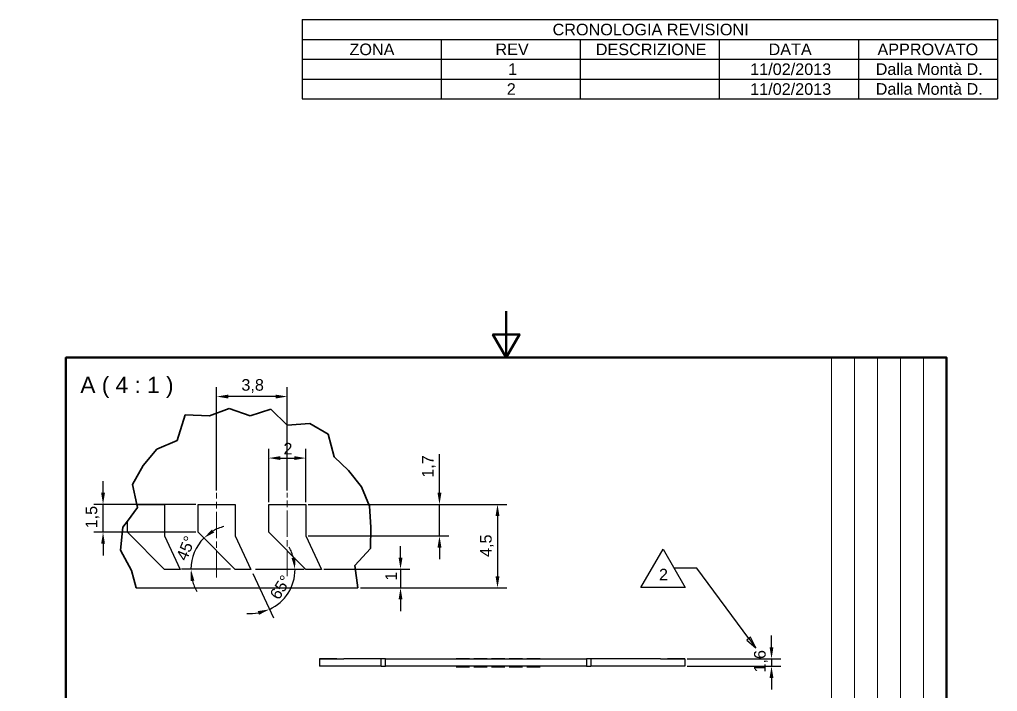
# Model space of a CAD drawing. Header units: millimetres. Extents: x 0 to 211, y 0 to 360.
# Drawn here: x 0 to 211, y 215 to 359.9 of the extents above; entities that cross this region are included whole.
import ezdxf
from ezdxf.enums import TextEntityAlignment as Align

# ---------------------------------------------------------------- set-up
doc = ezdxf.new("R2010")
doc.units = ezdxf.units.MM
doc.linetypes.add('CENTER', pattern=[50.8, 31.75, -6.35, 6.35, -6.35])
doc.linetypes.add('CHAIN', pattern=[0.3543, 0.2362, -0.0295, 0.0591, -0.0295])
doc.layers.get('0').update_dxf_attribs({"lineweight": 25})
for name, color, linetype, lineweight in [('AM_0', 7, 'Continuous', 30), ('Bordo_0', 7, 'Continuous', 50), ('Geometria schizzo(ISO)', 7, 'Continuous', 25), ('Linee di interruzione(ISO)', 7, 'Continuous', 35), ('Quote(ISO)', 7, 'Continuous', 25), ('Simboli(ISO)', 7, 'Continuous', 25), ('Spigoli tangenti visibili(ISO)', 7, 'Continuous', 25)]:
    doc.layers.add(name, color=color, linetype=linetype, lineweight=lineweight)
for name, color, linetype, lineweight, true_color in [('AM_7', 4, 'CENTER', 15, 0x00ffff), ("Linea d'asse(ISO)", 137, 'Continuous', 18, 0x408080), ('Spigoli visibili(ISO)', 176, 'Continuous', 25, 0x000080)]:
    doc.layers.add(name, color=color, linetype=linetype, lineweight=lineweight, true_color=true_color)
doc.styles.add('Corrente-BSI', font='arial.ttf')
doc.styles.add('Corrente-ISO', font='arial.ttf')
doc.styles.add('Federico-Quote', font='arial.ttf')
doc.styles.add('Gruppo1', font='arial.ttf')
doc.styles.add('Gruppo2_70', font='')
doc.styles.add('Stile testo42', font='arial.ttf')
doc.styles.add('Stile testo43', font='arial.ttf')
doc.styles.add('Stile testo75', font='arial.ttf')
doc.styles.add('Stile testo76', font='arial.ttf')
doc.styles.add('Stile testo78', font='arial.ttf')
doc.styles.add('Stile testo79', font='arial.ttf')
doc.styles.get('Gruppo2_70').set_extended_font_data('Arial', bold=True)
doc.dimstyles.new('X.XXX', dxfattribs={"dimtxt": 2.5, "dimasz": 2.5, "dimexe": 2, "dimexo": 0.5, "dimgap": 0.762, "dimtad": 1, "dimdec": 1, "dimrnd": 1e-08, "dimtxsty": 'Federico-Quote', "dimcen": 0.09, "dimdle": 10, "dimclrd": 7, "dimclre": 7, "dimclrt": 7, "dimazin": 2, "dimtfac": 1, "dimtmove": 0, "dimatfit": 3, "dimfxl": 1, "dimtolj": 1, "dimlwd": 25, "dimlwe": 25, "dimarcsym": 0})
picture_1 = doc.add_image_def('image1.bmp', size_in_pixel=(306, 183))

# ---------------------------------------------------------------- blocks, each defined once
blk = doc.blocks.new('Bordi Bordo di default')
at = {"layer": 'Bordo_0', "flags": 128}
for points in [[(105, 297), (105, 287), (102.11, 292), (107.89, 292), (105, 287)], [(10, 10), (10, 287), (200, 287), (200, 10), (10, 10)], [(0, 148.5), (10, 148.5), (5, 151.39), (5, 145.61), (10, 148.5)], [(210, 148.5), (200, 148.5), (205, 151.39), (205, 145.61), (200, 148.5)], [(105, 0), (105, 10), (102.11, 5), (107.89, 5), (105, 10)]]:
    blk.add_lwpolyline(points, dxfattribs=at)
blk = doc.blocks.new('Cartigli Italtronic')
at = {"layer": 'AM_0', "lineweight": 15}
for p, q in [((284.7, 286.16), (259.86, 286.16)), ((259.86, 57.39), (259.86, 286.16)), ((264.83, 66.12), (264.83, 286.16)), ((269.8, 66.12), (269.8, 286.16)), ((274.76, 66.12), (274.76, 286.16)), ((279.73, 66.12), (279.73, 286.16)), ((284.7, 286.16), (284.7, 9.16)), ((94.7, 66.12), (94.7, 81.71)), ((94.7, 81.71), (259.86, 81.71)), ((144.32, 66.12), (144.32, 81.71)), ((206.22, 66.12), (206.22, 81.71)), ((226.7, 66.12), (226.7, 81.71)), ((259.86, 71.64), (284.7, 71.64)), ((94.7, 9.16), (94.7, 66.12)), ((144.32, 66.12), (284.7, 66.12)), ((144.32, 52.32), (144.32, 66.12)), ((206.22, 52.32), (206.22, 66.12)), ((259.86, 52.32), (259.86, 66.12)), ((94.7, 59.5), (259.86, 59.5)), ((94.7, 52.32), (284.7, 52.32)), ((166.65, 9.16), (166.65, 52.32)), ((168.35, 40.18), (281.23, 40.18)), ((168.35, 30.95), (281.23, 30.95)), ((166.65, 27.44), (284.7, 27.44)), ((230.95, 9.16), (230.95, 27.44)), ((233.55, 12.53), (281.8, 12.53)), ((284.7, 9.16), (94.7, 9.16))]:
    blk.add_line(p, q, dxfattribs=at)
at = {"layer": 'AM_0'}
for p, q in [((193.7, 81.71), (193.7, 66.12)), ((157.93, 78.12), (147.42, 76.12)), ((157.93, 69.12), (157.93, 78.12)), ((147.42, 71.12), (147.42, 76.12)), ((157.93, 69.12), (147.42, 71.12))]:
    blk.add_line(p, q, dxfattribs=at)
at = {"layer": 'AM_0', "linetype": 'Continuous', "lineweight": 30}
for p, q in [((214.85, 77.34), (213.34, 77.34)), ((214.28, 75.04), (214.85, 77.34)), ((215.64, 77.34), (215.07, 75.04)), ((215.64, 77.34), (217.18, 77.34)), ((217.18, 77.34), (217.76, 75.04)), ((217.97, 77.34), (219.48, 77.34)), ((218.55, 75.04), (217.97, 77.34)), ((212.57, 74.27), (212.57, 75.04)), ((212.57, 75.04), (214.28, 75.04)), ((212.57, 74.27), (214.08, 74.27)), ((213.7, 72.74), (214.08, 74.27)), ((214.88, 74.27), (214.49, 72.74)), ((214.88, 74.27), (217.95, 74.27)), ((215.07, 75.04), (217.76, 75.04)), ((217.95, 74.27), (218.33, 72.74)), ((218.55, 75.04), (220.25, 75.04)), ((219.12, 72.74), (218.74, 74.27)), ((218.74, 74.27), (220.25, 74.27)), ((220.25, 74.27), (220.25, 75.04)), ((213.7, 72.74), (213.34, 72.74)), ((214.49, 72.74), (218.33, 72.74)), ((219.12, 72.74), (219.48, 72.74))]:
    blk.add_line(p, q, dxfattribs=at)
at = {"layer": 'AM_0', "color": 166, "lineweight": 5, "true_color": 0x001f7f}
for p, q in [((170.12, 23.72), (170.34, 25.51)), ((170.34, 25.51), (171.91, 25.51)), ((170.83, 12.87), (172.44, 25.51)), ((171.7, 23.72), (171.91, 25.51)), ((172.41, 12.87), (174.01, 25.51)), ((172.44, 25.51), (174.01, 25.51)), ((172.93, 12.87), (174.53, 25.51)), ((174.5, 12.87), (176.11, 25.51)), ((174.53, 25.51), (176.11, 25.51)), ((175.03, 12.87), (176.63, 25.51)), ((176.6, 12.87), (178.2, 25.51)), ((176.63, 25.51), (178.2, 25.51)), ((178.52, 23.72), (178.73, 25.51)), ((178.73, 25.51), (180.3, 25.51)), ((180.09, 23.72), (180.3, 25.51)), ((170.12, 23.72), (171.7, 23.72)), ((170.54, 24.13), (170.65, 25.1)), ((170.54, 24.13), (171.38, 24.13)), ((170.65, 25.1), (171.5, 25.1)), ((171.38, 24.13), (171.5, 25.1)), ((178.52, 23.72), (180.09, 23.72)), ((178.93, 24.13), (179.04, 25.1)), ((178.93, 24.13), (179.78, 24.13)), ((179.04, 25.1), (179.89, 25.1)), ((179.78, 24.13), (179.89, 25.1)), ((169.85, 21.39), (170.06, 23.19)), ((169.85, 21.39), (171.42, 21.39)), ((170.06, 23.19), (171.63, 23.19)), ((170.26, 21.81), (170.37, 22.78)), ((170.26, 21.81), (171.11, 21.81)), ((170.37, 22.78), (171.22, 22.78)), ((171.11, 21.81), (171.22, 22.78)), ((171.42, 21.39), (171.63, 23.19)), ((178.24, 21.39), (178.45, 23.19)), ((178.24, 21.39), (179.81, 21.39)), ((178.45, 23.19), (180.03, 23.19)), ((178.65, 21.81), (178.77, 22.78)), ((178.65, 21.81), (179.5, 21.81)), ((178.77, 22.78), (179.61, 22.78)), ((179.5, 21.81), (179.61, 22.78)), ((179.81, 21.39), (180.03, 23.19)), ((169.57, 19.07), (169.79, 20.87)), ((169.57, 19.07), (171.15, 19.07)), ((169.79, 20.87), (171.36, 20.87)), ((169.98, 19.49), (170.1, 20.46)), ((169.98, 19.49), (170.83, 19.49)), ((170.1, 20.46), (170.95, 20.46)), ((170.83, 19.49), (170.95, 20.46)), ((171.15, 19.07), (171.36, 20.87)), ((177.96, 19.07), (178.18, 20.87)), ((177.96, 19.07), (179.54, 19.07)), ((178.18, 20.87), (179.75, 20.87)), ((178.38, 19.49), (178.49, 20.46)), ((178.38, 19.49), (179.22, 19.49)), ((178.49, 20.46), (179.34, 20.46)), ((179.22, 19.49), (179.34, 20.46)), ((179.54, 19.07), (179.75, 20.87)), ((170.83, 12.87), (172.41, 12.87)), ((172.93, 12.87), (174.5, 12.87)), ((175.03, 12.87), (176.6, 12.87))]:
    blk.add_line(p, q, dxfattribs=at)
at = {"layer": 'AM_0'}
for radius in [4.5, 2.5]:
    blk.add_circle((167.93, 73.62), radius, dxfattribs=at)
at = {"layer": 'AM_0', "linetype": 'Continuous', "lineweight": 30}
for centre, start, end in [((213.34, 75.04), 90, 270), ((219.48, 75.04), 270, 90)]:
    blk.add_arc(centre, 2.3, start, end, dxfattribs=at)
at = {"layer": 'AM_7', "color": 7}
for p, q in [((167.93, 68.12), (167.93, 79.12)), ((146.42, 73.62), (158.93, 73.62)), ((162.43, 73.62), (173.43, 73.62))]:
    blk.add_line(p, q, dxfattribs=at)
at = {"layer": 'Geometria schizzo(ISO)'}
for p, q in [((259.86, 93.71), (94.7, 93.71)), ((94.7, 93.71), (94.7, 81.71)), ((127.7, 93.71), (127.7, 81.71)), ((160.7, 93.71), (160.7, 81.71)), ((193.7, 93.71), (193.7, 81.71)), ((226.7, 93.71), (226.7, 81.71)), ((259.86, 81.71), (259.86, 93.71)), ((94.7, 89.21), (259.86, 89.21)), ((94.7, 81.71), (259.86, 81.71))]:
    blk.add_line(p, q, dxfattribs=at)
at = {"color": 5, "true_color": 0x0000ff, "style": 'Stile testo43'}
for s, p in [('5', (261.35, 67.53)), ('4', (266.31, 67.53)), ('3', (271.28, 67.53)), ('2', (276.25, 67.53)), ('1', (281.22, 67.53))]:
    blk.add_text(s, height=2.5, dxfattribs=at).set_placement(p)
at = {"insert": (120.1, 74.98), "char_height": 1.7, "width": 44.3451, "attachment_point": 2, "line_spacing_factor": 0.996, "style": 'Gruppo1'}
blk.add_mtext('\\fArial|b0|i0;\\H1.7000;The present drawing cannot be reproduced or comunicated to 3d parties, even partially, without the authorization of \\PITALTRONIC Srl. Italtronic reserves to protect its own rights according to the law.', dxfattribs=at)
at = {"layer": 'AM_0'}
for s, height, style, p in [('SHEET NR.', 1.5, 'Stile testo76', (194.38, 78.93)), ('DRAWING BY', 1.5, 'Stile testo76', (209.56, 79.01)), ('RESERVED PROPERTY', 2.5, 'Stile testo43', (99.9, 77.39)), ('GENERAL TOLERANCE', 1.5, 'Stile testo76', (231.1, 77.25)), ('Dimension', 2, 'Stile testo42', (177.09, 74.98)), ('in mm', 2, 'Stile testo42', (180.24, 71.33)), ('Manual modification', 1.5, 'Stile testo76', (207.14, 69.65)), ('are not allowed', 1.5, 'Stile testo76', (209.71, 66.96)), ('Date:', 2, 'Stile testo42', (145.13, 61.62)), ('Replace nr.', 2, 'Stile testo42', (207.01, 61.61)), ('Revision', 2, 'Stile testo42', (266.32, 60.13)), ('Drawed:', 2, 'Stile testo42', (95.68, 55.19)), ('Checked:', 2, 'Stile testo42', (145.3, 55.19)), ('Scale:', 2, 'Stile testo42', (207.21, 55.19)), ('description', 2, 'Stile testo42', (265.15, 56.91)), ('Denomination:', 2, 'Stile testo42', (168.43, 48.42)), ('ITALTRONIC', 4.125, 'Gruppo2_70', (182, 21.17)), ('Drawing nr.', 2, 'Stile testo42', (232.22, 24.59)), ('S.R.L.', 2.625, 'Stile testo75', (217.86, 21.54)), ('VIA AUSTRIA 25/D  35127', 2, 'Stile testo42', (188.13, 18)), ('PADOVA - ITALY', 2, 'Stile testo42', (194.08, 14.92))]:
    blk.add_text(s, height=height, dxfattribs=dict(at, style=style)).set_placement(p)
at = {"layer": 'AM_0', "style": 'Stile testo43'}
blk.add_text('1 / 1 ', height=2.5, dxfattribs=at).set_placement((200.09, 72.18), align=Align.MIDDLE_CENTER)
at = {"layer": 'AM_0', "color": 184, "true_color": 0x260099, "style": 'Stile testo43'}
blk.add_text('www.italtronic.com', height=2.5, dxfattribs=at).set_placement((189.44, 11.03))
at = {"layer": 'AM_0'}
for tag, p, height, style in [('DATA_CREAZIONE_001', (162.99, 61.19), 3.17, 'Gruppo1'), ('PROGETTISTA_001', (117.13, 53.98), 3.17, 'Gruppo1'), ('VERIFICATO_DA_001', (161.35, 53.96), 3.17, 'Gruppo1'), ('DESCRIZIONE_001', (189.64, 41.79), 3.17, 'Gruppo1'), ('NUMERO_PARTE_001', (236, 14.25), 5.81, 'Stile testo78')]:
    blk.add_attdef(tag, p, '', height=height, dxfattribs=dict(at, style=style))
for tag, style, p in [('Sostituisce', 'Gruppo1', (239.06, 64.32)), ('Scala', 'Stile testo79', (239.17, 57.11)), ('NUMERO_DI_MAGAZZINO', 'Gruppo1', (228.26, 36.97))]:
    blk.add_attdef(tag, text='', height=3.17, dxfattribs=dict(at, style=style)).set_placement(p, align=Align.TOP_CENTER)
at = {"layer": 'Simboli(ISO)', "color": 7, "char_height": 2.5, "width": 32.8403, "attachment_point": 5, "style": 'Corrente-ISO'}
for s, insert in [('Da 0,5 a 3', (111.2, 91.46)), ('Oltre 3 fino a 6', (144.2, 91.46)), ('Oltre 6 fino a 30', (177.2, 91.46)), ('Oltre 30 fino a 120', (210.2, 91.46)), ('Oltre 120', (243.2, 91.46))]:
    blk.add_mtext(s, dxfattribs=dict(at, insert=insert))
at = {"layer": 'Simboli(ISO)', "color": 7, "char_height": 2.5, "attachment_point": 5, "style": 'Corrente-ISO'}
for s, insert in [('± 0,1', (111.2, 85.46)), ('± 0,1', (144.2, 85.46)), ('± 0,2', (177.2, 85.46)), ('± 0,3', (210.2, 85.46)), ('± 0,5', (243.2, 85.46))]:
    blk.add_mtext(s, dxfattribs=dict(at, insert=insert))
at = {"layer": 'Simboli(ISO)', "color": 7, "insert": (242.93, 71.12), "char_height": 2.5, "attachment_point": 5, "line_spacing_factor": 0.944221, "style": 'Corrente-ISO'}
blk.add_mtext('\\fArial|b1|i0;\\H2.5000;UNI EN 22768/1\\PMedia (m)', dxfattribs=at)
image = blk.add_image(picture_1, insert=(96.13, 9.91), size_in_units=(69.37, 41.49))
image.dxf.flags = 7
blk = doc.blocks.new('*D14')
at = {"layer": 'Defpoints', "color": 0, "linetype": 'Continuous', "transparency": 16777216}
for p in [(143.53, 222.03), (143.53, 220.43), (162.23, 220.43)]:
    blk.add_point(p, dxfattribs=at)
at = {"layer": 'Quote(ISO)', "color": 7, "linetype": 'Continuous', "lineweight": 25, "transparency": 16777216}
for p, q in [((162.23, 224.53), (162.23, 227.03)), ((144.03, 222.03), (164.23, 222.03)), ((162.23, 222.03), (162.23, 220.43)), ((144.03, 220.43), (164.23, 220.43)), ((162.23, 217.93), (162.23, 215.43))]:
    blk.add_line(p, q, dxfattribs=at)
at = {"layer": 'Quote(ISO)', "color": 7, "linetype": 'Continuous', "transparency": 16777216}
for points in [[(161.81, 224.53), (162.64, 224.53), (162.23, 222.03)], [(161.81, 217.93), (162.64, 217.93), (162.23, 220.43)]]:
    blk.add_solid(points, dxfattribs=at)
at = {"layer": 'Quote(ISO)', "color": 7, "linetype": 'Continuous', "lineweight": 25, "transparency": 16777216, "insert": (158.46, 219.07), "char_height": 2.5, "attachment_point": 1, "rotation": 90, "style": 'Federico-Quote'}
blk.add_mtext('\\A1;1,6', dxfattribs=at)
blk = doc.blocks.new('*D16')
at = {"layer": 'Defpoints', "color": 0, "linetype": 'Continuous', "transparency": 16777216}
for p in [(61.76, 255.34), (61.76, 248.54), (90.59, 248.54)]:
    blk.add_point(p, dxfattribs=at)
at = {"layer": 'Quote(ISO)', "color": 7, "linetype": 'Continuous', "lineweight": 25, "transparency": 16777216}
for p, q in [((90.59, 257.84), (90.59, 266.18)), ((62.26, 255.34), (92.59, 255.34)), ((90.59, 248.54), (90.59, 255.34)), ((62.26, 248.54), (92.59, 248.54)), ((90.59, 246.04), (90.59, 243.54))]:
    blk.add_line(p, q, dxfattribs=at)
at = {"layer": 'Quote(ISO)', "color": 7, "linetype": 'Continuous', "transparency": 16777216}
for points in [[(90.17, 257.84), (91.01, 257.84), (90.59, 255.34)], [(90.17, 246.04), (91.01, 246.04), (90.59, 248.54)]]:
    blk.add_solid(points, dxfattribs=at)
at = {"layer": 'Quote(ISO)', "color": 7, "linetype": 'Continuous', "lineweight": 25, "transparency": 16777216, "insert": (86.82, 261.1), "char_height": 2.5, "attachment_point": 1, "rotation": 90, "style": 'Federico-Quote'}
blk.add_mtext('\\A1;1,7', dxfattribs=at)
blk = doc.blocks.new('*D17')
at = {"layer": 'Defpoints', "color": 0, "linetype": 'Continuous', "transparency": 16777216}
for p in [(61.76, 265.34), (53.76, 255.34), (61.76, 255.34)]:
    blk.add_point(p, dxfattribs=at)
at = {"layer": 'Quote(ISO)', "color": 7, "linetype": 'Continuous', "lineweight": 25, "transparency": 16777216}
for p, q in [((53.76, 255.84), (53.76, 267.34)), ((61.76, 255.84), (61.76, 267.34)), ((56.26, 265.34), (59.26, 265.34))]:
    blk.add_line(p, q, dxfattribs=at)
at = {"layer": 'Quote(ISO)', "color": 7, "linetype": 'Continuous', "transparency": 16777216}
for points in [[(56.26, 265.75), (56.26, 264.92), (53.76, 265.34)], [(59.26, 265.75), (59.26, 264.92), (61.76, 265.34)]]:
    blk.add_solid(points, dxfattribs=at)
at = {"layer": 'Quote(ISO)', "color": 7, "linetype": 'Continuous', "lineweight": 25, "transparency": 16777216, "insert": (56.93, 268.61), "char_height": 2.5, "attachment_point": 1, "style": 'Federico-Quote'}
blk.add_mtext('\\A1;2', dxfattribs=at)
blk = doc.blocks.new('*D18')
at = {"layer": 'Defpoints', "color": 0, "linetype": 'Continuous', "transparency": 16777216}
for p in [(42.52, 278.61), (42.52, 257.84), (57.76, 257.84)]:
    blk.add_point(p, dxfattribs=at)
at = {"layer": 'Quote(ISO)', "color": 7, "linetype": 'Continuous', "lineweight": 25, "transparency": 16777216}
for p, q in [((42.52, 258.34), (42.52, 280.61)), ((57.76, 258.34), (57.76, 280.61)), ((55.26, 278.61), (45.02, 278.61))]:
    blk.add_line(p, q, dxfattribs=at)
at = {"layer": 'Quote(ISO)', "color": 7, "linetype": 'Continuous', "transparency": 16777216}
for points in [[(45.02, 279.02), (45.02, 278.19), (42.52, 278.61)], [(55.26, 279.02), (55.26, 278.19), (57.76, 278.61)]]:
    blk.add_solid(points, dxfattribs=at)
at = {"layer": 'Quote(ISO)', "color": 7, "linetype": 'Continuous', "lineweight": 25, "transparency": 16777216, "insert": (47.86, 282.37), "char_height": 2.5, "attachment_point": 1, "style": 'Federico-Quote'}
blk.add_mtext('\\A1;3,8', dxfattribs=at)
blk = doc.blocks.new('*D19')
at = {"layer": 'Defpoints', "color": 0, "linetype": 'Continuous', "transparency": 16777216}
for p in [(18.01, 255.34), (38.52, 255.34), (38.52, 249.34)]:
    blk.add_point(p, dxfattribs=at)
at = {"layer": 'Quote(ISO)', "color": 7, "linetype": 'Continuous', "lineweight": 25, "transparency": 16777216}
for p, q in [((18.01, 257.84), (18.01, 260.34)), ((38.02, 255.34), (16.01, 255.34)), ((18.01, 249.34), (18.01, 255.34)), ((38.02, 249.34), (16.01, 249.34)), ((18.01, 246.84), (18.01, 244.34))]:
    blk.add_line(p, q, dxfattribs=at)
at = {"layer": 'Quote(ISO)', "color": 7, "linetype": 'Continuous', "transparency": 16777216}
for points in [[(17.6, 257.84), (18.43, 257.84), (18.01, 255.34)], [(17.6, 246.84), (18.43, 246.84), (18.01, 249.34)]]:
    blk.add_solid(points, dxfattribs=at)
at = {"layer": 'Quote(ISO)', "color": 7, "linetype": 'Continuous', "lineweight": 25, "transparency": 16777216, "insert": (14.25, 250.17), "char_height": 2.5, "attachment_point": 1, "rotation": 90, "style": 'Federico-Quote'}
blk.add_mtext('\\A1;1,5', dxfattribs=at)
blk = doc.blocks.new('*D20')
at = {"layer": 'Defpoints', "color": 0, "linetype": 'Continuous', "transparency": 16777216}
for p in [(38.25, 246.11), (46.02, 241.34), (46.17, 241.69), (46.52, 241.34)]:
    blk.add_point(p, dxfattribs=at)
at = {"layer": 'Quote(ISO)', "color": 7, "linetype": 'Continuous', "lineweight": 25, "transparency": 16777216}
blk.add_line((45.52, 241.34), (34.97, 241.34), dxfattribs=at)
for start, end in [(104.9137, 119.9568), (135, 180), (195.0432, 210.0863)]:
    blk.add_arc((46.52, 241.34), 9.55, start, end, dxfattribs=at)
at = {"layer": 'Quote(ISO)', "color": 7, "linetype": 'Continuous', "transparency": 16777216}
for points in [[(42, 249.28), (41.5, 249.94), (39.77, 248.09)], [(36.88, 238.8), (37.71, 238.91), (36.97, 241.34)]]:
    blk.add_solid(points, dxfattribs=at)
at = {"layer": 'Quote(ISO)', "color": 7, "linetype": 'Continuous', "lineweight": 25, "transparency": 16777216, "insert": (33.69, 243.94), "char_height": 2.5, "attachment_point": 1, "rotation": 67.5, "style": 'Federico-Quote'}
blk.add_mtext('\\A1;45°', dxfattribs=at)
blk = doc.blocks.new('*D21')
at = {"layer": 'Defpoints', "color": 0, "linetype": 'Continuous', "transparency": 16777216}
for p in [(49.88, 241.34), (50.09, 240.88), (50.38, 241.34), (56.82, 234.78)]:
    blk.add_point(p, dxfattribs=at)
at = {"layer": 'Quote(ISO)', "color": 7, "linetype": 'Continuous', "lineweight": 25, "transparency": 16777216}
for p, q in [((50.88, 241.34), (61.43, 241.34)), ((50.3, 240.43), (54.76, 230.87))]:
    blk.add_line(p, q, dxfattribs=at)
for start, end in [(15.0432, 30.0863), (295, 0), (264.9137, 279.9568)]:
    blk.add_arc((49.88, 241.34), 9.55, start, end, dxfattribs=at)
at = {"layer": 'Quote(ISO)', "color": 7, "linetype": 'Continuous', "transparency": 16777216}
for points in [[(59.51, 243.87), (58.69, 243.76), (59.43, 241.34)], [(51.4, 232.33), (51.65, 231.53), (53.91, 232.68)]]:
    blk.add_solid(points, dxfattribs=at)
at = {"layer": 'Quote(ISO)', "color": 7, "linetype": 'Continuous', "lineweight": 25, "transparency": 16777216, "insert": (53.81, 235.91), "char_height": 2.5, "attachment_point": 1, "rotation": 57.5, "style": 'Federico-Quote'}
blk.add_mtext('\\A1;65°', dxfattribs=at)
blk = doc.blocks.new('*D23')
at = {"layer": 'Defpoints', "color": 0, "linetype": 'Continuous', "transparency": 16777216}
for p in [(65.12, 241.34), (73.02, 237.34), (82.19, 237.34)]:
    blk.add_point(p, dxfattribs=at)
at = {"layer": 'Quote(ISO)', "color": 7, "linetype": 'Continuous', "lineweight": 25, "transparency": 16777216}
for p, q in [((82.19, 243.84), (82.19, 246.34)), ((65.62, 241.34), (84.19, 241.34)), ((82.19, 241.34), (82.19, 237.34)), ((73.52, 237.34), (84.19, 237.34)), ((82.19, 234.84), (82.19, 232.34))]:
    blk.add_line(p, q, dxfattribs=at)
at = {"layer": 'Quote(ISO)', "color": 7, "linetype": 'Continuous', "transparency": 16777216}
for points in [[(81.78, 243.84), (82.61, 243.84), (82.19, 241.34)], [(81.78, 234.84), (82.61, 234.84), (82.19, 237.34)]]:
    blk.add_solid(points, dxfattribs=at)
at = {"layer": 'Quote(ISO)', "color": 7, "linetype": 'Continuous', "lineweight": 25, "transparency": 16777216, "insert": (78.92, 238.88), "char_height": 2.5, "attachment_point": 1, "rotation": 90, "style": 'Federico-Quote'}
blk.add_mtext('\\A1;1', dxfattribs=at)
blk = doc.blocks.new('*D24')
at = {"layer": 'Defpoints', "color": 0, "linetype": 'Continuous', "transparency": 16777216}
for p in [(61.76, 255.34), (73.02, 237.34), (103.11, 237.34)]:
    blk.add_point(p, dxfattribs=at)
at = {"layer": 'Quote(ISO)', "color": 7, "linetype": 'Continuous', "lineweight": 25, "transparency": 16777216}
for p, q in [((62.26, 255.34), (105.11, 255.34)), ((103.11, 252.84), (103.11, 239.84)), ((73.52, 237.34), (105.11, 237.34))]:
    blk.add_line(p, q, dxfattribs=at)
at = {"layer": 'Quote(ISO)', "color": 7, "linetype": 'Continuous', "transparency": 16777216}
for points in [[(102.69, 252.84), (103.53, 252.84), (103.11, 255.34)], [(102.69, 239.84), (103.53, 239.84), (103.11, 237.34)]]:
    blk.add_solid(points, dxfattribs=at)
at = {"layer": 'Quote(ISO)', "color": 7, "linetype": 'Continuous', "lineweight": 25, "transparency": 16777216, "insert": (99.35, 244), "char_height": 2.5, "attachment_point": 1, "rotation": 90, "style": 'Federico-Quote'}
blk.add_mtext('\\A1;4,5', dxfattribs=at)
blk = doc.blocks.new('CRONOLOGIA REVISIONI')
at = {"layer": 'Simboli(ISO)'}
for p, q in [((60.97, 359.94), (210.97, 359.94)), ((60.97, 359.94), (60.97, 355.66)), ((210.97, 359.94), (210.97, 355.66)), ((60.97, 355.66), (210.97, 355.66)), ((60.97, 355.66), (60.97, 351.38)), ((90.97, 355.66), (90.97, 351.38)), ((120.97, 355.66), (120.97, 351.38)), ((150.97, 355.66), (150.97, 351.38)), ((180.97, 355.66), (180.97, 351.38)), ((210.97, 355.66), (210.97, 351.38)), ((60.97, 351.38), (210.97, 351.38)), ((60.97, 351.38), (60.97, 342.82)), ((90.97, 351.38), (90.97, 342.82)), ((120.97, 351.38), (120.97, 342.82)), ((150.97, 351.38), (150.97, 342.82)), ((180.97, 351.38), (180.97, 342.82)), ((210.97, 351.38), (210.97, 342.82)), ((60.97, 347.1), (210.97, 347.1)), ((60.97, 342.82), (210.97, 342.82))]:
    blk.add_line(p, q, dxfattribs=at)
at = {"layer": 'Simboli(ISO)', "color": 7, "char_height": 2.5, "attachment_point": 7, "style": 'Corrente-ISO'}
for s, insert in [('CRONOLOGIA REVISIONI', (115, 356.5)), ('ZONA', (71.18, 352.22)), ('REV', (102.67, 352.27)), ('DESCRIZIONE', (124.32, 352.22)), ('DATA', (161.59, 352.27)), ('APPROVATO', (185.09, 352.22)), ('1', (105.4, 347.98)), ('11/02/2013', (157.63, 347.94)), ('Dalla Montà D.', (184.7, 347.96)), ('2', (105.11, 343.7)), ('11/02/2013', (157.63, 343.66)), ('Dalla Montà D.', (184.7, 343.68))]:
    blk.add_mtext(s, dxfattribs=dict(at, insert=insert))
blk = doc.blocks.new('Contrassegno di revisione5')
at = {"layer": 'Simboli(ISO)'}
for p, q in [((134.04, 237.45), (138.82, 245.72)), ((138.82, 245.72), (143.59, 237.45)), ((143.59, 237.45), (134.04, 237.45))]:
    blk.add_line(p, q, dxfattribs=at)
at = {"layer": 'Simboli(ISO)', "color": 7, "linetype": 'Continuous', "lineweight": 25}
for p, q in [((146.09, 241.58), (141.2, 241.58)), ((157.33, 226.38), (146.09, 241.58)), ((157.73, 226.68), (156.93, 226.08)), ((156.93, 226.08), (158.82, 224.37)), ((157.33, 226.38), (158.82, 224.37)), ((158.82, 224.37), (157.73, 226.68))]:
    blk.add_line(p, q, dxfattribs=at)
at = {"layer": 'Simboli(ISO)', "color": 7, "linetype": 'Continuous', "lineweight": 25, "flags": 128}
blk.add_lwpolyline([(156.93, 226.08), (158.82, 224.37), (157.73, 226.68), (156.93, 226.08)], dxfattribs=at)
at = {"layer": 'Simboli(ISO)', "color": 7}
blk.add_solid([(156.93, 226.08), (158.82, 224.37), (157.73, 226.68), (156.93, 226.08)], dxfattribs=at)
at = {"layer": 'Simboli(ISO)', "color": 7, "insert": (137.95, 238.95), "char_height": 2.5, "attachment_point": 7, "style": 'Corrente-ISO'}
blk.add_mtext('2', dxfattribs=at)

msp = doc.modelspace()

# ---------------------------------------------------------------- linework, layer by layer
at = {"layer": "Linea d'asse(ISO)", "linetype": 'CHAIN', "ltscale": 23.990969}
for p, q in [((42.519, 239.583), (42.519, 257.836)), ((57.759, 239.866), (57.759, 257.836))]:
    msp.add_line(p, q, dxfattribs=at)
at = {"layer": 'Linee di interruzione(ISO)'}
for p, q in [((33.994, 269.162), (35.712, 274.687)), ((35.712, 274.687), (40.985, 274.432)), ((40.985, 274.432), (45.206, 276.06)), ((45.206, 276.06), (49.728, 274.447)), ((49.728, 274.447), (54.222, 275.896)), ((54.222, 275.896), (57.743, 272.432)), ((57.743, 272.432), (62.639, 272.773)), ((62.639, 272.773), (66.573, 270.486)), ((66.573, 270.486), (67.86, 265.626)), ((29.63, 267.276), (33.994, 269.162)), ((26.637, 263.742), (29.63, 267.276)), ((24.331, 259.655), (26.637, 263.742)), ((67.86, 265.626), (70.983, 262.682)), ((70.983, 262.682), (73.748, 259.153)), ((25.32, 255.336), (24.331, 259.655)), ((73.748, 259.153), (75.508, 254.957)), ((25.469, 254.688), (25.32, 255.336)), ((23.279, 251.742), (25.469, 254.688)), ((75.508, 254.957), (75.785, 250.411)), ((22.29, 250.411), (23.279, 251.742)), ((21.802, 245.487), (22.29, 250.411)), ((75.785, 250.411), (75.732, 245.826)), ((24.158, 241.104), (21.802, 245.487)), ((75.732, 245.826), (72.321, 242.188)), ((25.135, 237.336), (24.158, 241.104)), ((72.321, 242.188), (73.015, 237.336))]:
    msp.add_line(p, q, dxfattribs=at)
at = {"layer": 'Spigoli tangenti visibili(ISO)'}
for p, q in [((78.979, 220.432), (78.979, 222.032)), ((122.279, 222.032), (122.279, 220.432))]:
    msp.add_line(p, q, dxfattribs=at)
at = {"layer": 'Spigoli visibili(ISO)'}
for p, q in [((25.32, 255.336), (31.279, 255.336)), ((31.279, 255.336), (31.279, 248.536)), ((38.519, 255.336), (46.519, 255.336)), ((38.519, 249.336), (38.519, 255.336)), ((46.519, 255.336), (46.519, 248.536)), ((53.759, 255.336), (61.759, 255.336)), ((53.759, 249.336), (53.759, 255.336)), ((61.759, 255.336), (61.759, 248.536)), ((23.279, 249.336), (23.279, 251.742)), ((31.279, 241.336), (23.279, 249.336)), ((46.519, 241.336), (38.519, 249.336)), ((61.759, 241.336), (53.759, 249.336)), ((31.279, 248.536), (34.636, 241.336)), ((46.519, 248.536), (49.876, 241.336)), ((61.759, 248.536), (65.116, 241.336)), ((34.636, 241.336), (31.279, 241.336)), ((49.876, 241.336), (46.519, 241.336)), ((65.116, 241.336), (61.759, 241.336)), ((25.135, 237.336), (73.015, 237.336)), ((64.729, 222.042), (68.479, 222.042)), ((64.729, 222.032), (64.729, 222.042)), ((68.479, 222.032), (64.729, 222.032)), ((64.729, 222.032), (64.729, 220.432)), ((68.479, 222.032), (68.479, 222.042)), ((68.479, 222.042), (69.979, 222.042)), ((69.979, 222.032), (69.979, 222.042)), ((77.979, 222.032), (69.979, 222.032)), ((78.979, 222.032), (77.979, 222.032)), ((77.979, 220.432), (77.979, 222.032)), ((78.979, 222.032), (122.279, 222.032)), ((96.209, 222.042), (94.209, 222.042)), ((94.209, 222.032), (94.209, 222.042)), ((97.049, 222.042), (96.209, 222.042)), ((96.209, 222.032), (96.209, 222.042)), ((97.049, 222.032), (97.049, 222.042)), ((100.019, 222.042), (98.019, 222.042)), ((98.019, 222.032), (98.019, 222.042)), ((100.859, 222.042), (100.019, 222.042)), ((100.019, 222.032), (100.019, 222.042)), ((100.859, 222.032), (100.859, 222.042)), ((103.829, 222.042), (101.829, 222.042)), ((101.829, 222.032), (101.829, 222.042)), ((104.669, 222.042), (103.829, 222.042)), ((103.829, 222.032), (103.829, 222.042)), ((104.669, 222.042), (105.374, 222.042)), ((104.669, 222.032), (104.669, 222.042)), ((105.374, 222.032), (105.374, 222.042)), ((107.639, 222.042), (105.639, 222.042)), ((105.639, 222.032), (105.639, 222.042)), ((108.479, 222.042), (107.639, 222.042)), ((107.639, 222.032), (107.639, 222.042)), ((108.479, 222.032), (108.479, 222.042)), ((111.449, 222.042), (109.449, 222.042)), ((109.449, 222.032), (109.449, 222.042)), ((112.289, 222.042), (111.449, 222.042)), ((111.449, 222.032), (111.449, 222.042)), ((112.289, 222.032), (112.289, 222.042)), ((123.279, 222.032), (122.279, 222.032)), ((138.279, 222.032), (123.279, 222.032)), ((123.279, 222.032), (123.279, 220.432)), ((138.279, 222.032), (138.279, 222.042)), ((138.279, 222.042), (139.779, 222.042)), ((139.779, 222.032), (139.779, 222.042)), ((139.779, 222.042), (143.529, 222.042)), ((143.529, 222.032), (139.779, 222.032)), ((143.529, 222.032), (143.529, 222.042)), ((143.529, 222.032), (143.529, 220.432)), ((77.979, 220.432), (64.729, 220.432)), ((77.979, 220.432), (78.979, 220.432)), ((122.279, 220.432), (78.979, 220.432)), ((94.209, 220.332), (96.209, 220.332)), ((94.209, 220.332), (94.209, 220.322)), ((96.209, 220.322), (94.209, 220.322)), ((96.209, 220.332), (97.049, 220.332)), ((96.209, 220.332), (96.209, 220.322)), ((97.049, 220.322), (96.209, 220.322)), ((97.049, 220.332), (97.049, 220.322)), ((98.019, 220.332), (100.019, 220.332)), ((98.019, 220.332), (98.019, 220.322)), ((100.019, 220.322), (98.019, 220.322)), ((100.019, 220.332), (100.859, 220.332)), ((100.019, 220.332), (100.019, 220.322)), ((100.859, 220.322), (100.019, 220.322)), ((100.859, 220.332), (100.859, 220.322)), ((101.829, 220.332), (103.829, 220.332)), ((101.829, 220.332), (101.829, 220.322)), ((103.829, 220.322), (101.829, 220.322)), ((103.829, 220.332), (104.669, 220.332)), ((103.829, 220.332), (103.829, 220.322)), ((104.669, 220.322), (103.829, 220.322)), ((104.669, 220.332), (104.669, 220.322)), ((105.639, 220.332), (107.639, 220.332)), ((105.639, 220.332), (105.639, 220.322)), ((107.639, 220.322), (105.639, 220.322)), ((107.639, 220.332), (108.479, 220.332)), ((107.639, 220.332), (107.639, 220.322)), ((108.479, 220.322), (107.639, 220.322)), ((108.479, 220.332), (108.479, 220.322)), ((109.449, 220.332), (111.449, 220.332)), ((109.449, 220.332), (109.449, 220.322)), ((111.449, 220.322), (109.449, 220.322)), ((111.449, 220.332), (112.289, 220.332)), ((111.449, 220.332), (111.449, 220.322)), ((112.289, 220.322), (111.449, 220.322)), ((112.289, 220.332), (112.289, 220.322)), ((122.279, 220.432), (123.279, 220.432)), ((143.529, 220.432), (123.279, 220.432))]:
    msp.add_line(p, q, dxfattribs=at)

# ---------------------------------------------------------------- block references
msp.add_blockref('Bordi Bordo di default', (0, 0))
msp.add_blockref('Cartigli Italtronic', (-84.7, 0.836)).add_auto_attribs({'NUMERO_PARTE_001': 'R-04337-02', 'DATA_CREAZIONE_001': '11/02/2013', 'DESCRIZIONE_001': 'PCB Railbox Compact 17.5_22.5_BUS', 'VERIFICATO_DA_001': 'Dalla Montà D.', 'PROGETTISTA_001': 'Rigato N.'})
at = {"layer": 'Simboli(ISO)'}
for name in ['CRONOLOGIA REVISIONI', 'Contrassegno di revisione5']:
    msp.add_blockref(name, (0, 0), dxfattribs=at)

# ---------------------------------------------------------------- texts
at = {"layer": 'Simboli(ISO)', "color": 7, "insert": (13.116, 278.322), "char_height": 3.5, "attachment_point": 7, "style": 'Corrente-BSI'}
msp.add_mtext('A ( 4 : 1 )', dxfattribs=at)

# ---------------------------------------------------------------- dimensions: what is measured, and where the dimension line sits
at = {"layer": 'Quote(ISO)', "color": 7, "linetype": 'Continuous', "lineweight": 25}
dim = msp.add_linear_dim(base=(42.519, 278.608), p1=(57.759, 257.836), p2=(42.519, 257.836), dimstyle='X.XXX', override={"dimdec": 1, "dimlfac": 0.25, "dimtp": 0, "dimtm": 0, "dimtdec": 2, "dimtofl": 0, "dimatfit": 1}, dxfattribs=at)
dim.commit()
dim.dimension.update_dxf_attribs({"geometry": '*D18', "text_midpoint": (50.139, 278.608), "dimtype": 160})
for base, p1, p2, angle, override, picture, middle in [((61.759, 265.336), (53.759, 255.336), (61.759, 255.336), 180, {"dimdec": 1, "dimlfac": 0.25, "dimtp": 0, "dimtm": 0, "dimtdec": 2, "dimtofl": 0, "dimatfit": 1}, '*D17', (57.759, 265.336)), ((90.589, 248.536), (61.759, 255.336), (61.759, 248.536), 90, {"dimdec": 1, "dimlfac": 0.25, "dimtp": 0, "dimtm": 0, "dimtdec": 2, "dimtofl": 1, "dimatfit": 1}, '*D16', (90.589, 263.256)), ((18.012, 255.336), (38.519, 249.336), (38.519, 255.336), 90, {"dimdec": 1, "dimlfac": 0.25, "dimtp": 0, "dimtm": 0, "dimtdec": 2, "dimtofl": 1, "dimatfit": 1}, '*D19', (18.012, 252.336)), ((103.109, 237.336), (61.759, 255.336), (73.015, 237.336), 270, {"dimdec": 1, "dimlfac": 0.25, "dimtp": 0, "dimtm": 0, "dimtdec": 2, "dimtofl": 0, "dimatfit": 1}, '*D24', (103.109, 246.336)), ((82.193, 237.336), (65.116, 241.336), (73.015, 237.336), 90, {"dimdec": 1, "dimlfac": 0.25, "dimtp": 0, "dimtm": 0, "dimtdec": 2, "dimtofl": 1, "dimatfit": 1}, '*D23', (82.193, 239.336)), ((162.226, 220.432), (143.529, 222.032), (143.529, 220.432), 90, {"dimdec": 1, "dimtp": 0, "dimtm": 0, "dimtdec": 2, "dimtofl": 1, "dimatfit": 1}, '*D14', (162.226, 221.232))]:
    dim = msp.add_linear_dim(base=base, p1=p1, p2=p2, angle=angle, dimstyle='X.XXX', override=override, dxfattribs=at)
    dim.commit()
    dim.dimension.update_dxf_attribs({"geometry": picture, "text_midpoint": middle, "dimtype": 160})
for base, center, p1, p2, override, picture, middle in [((38.249, 246.111), (46.519, 241.336), (46.165, 241.69), (46.019, 241.336), {"dimse1": 1, "dimadec": 2, "dimtp": 0, "dimtm": 0, "dimtdec": 2}, '*D20', (37.696, 244.99)), ((56.822, 234.7829), (49.8761, 241.3361), (50.0874, 240.8829), (50.3761, 241.3361), {"dimadec": 2, "dimtp": 0, "dimtm": 0, "dimtdec": 2}, '*D21', (57.9299, 236.2052))]:
    dim = msp.add_angular_dim_3p(base=base, center=center, p1=p1, p2=p2, dimstyle='X.XXX', override=override, dxfattribs=at)
    dim.commit()
    dim.dimension.update_dxf_attribs({"geometry": picture, "text_midpoint": middle, "dimtype": 165})

doc.saveas('drawing.dxf')
